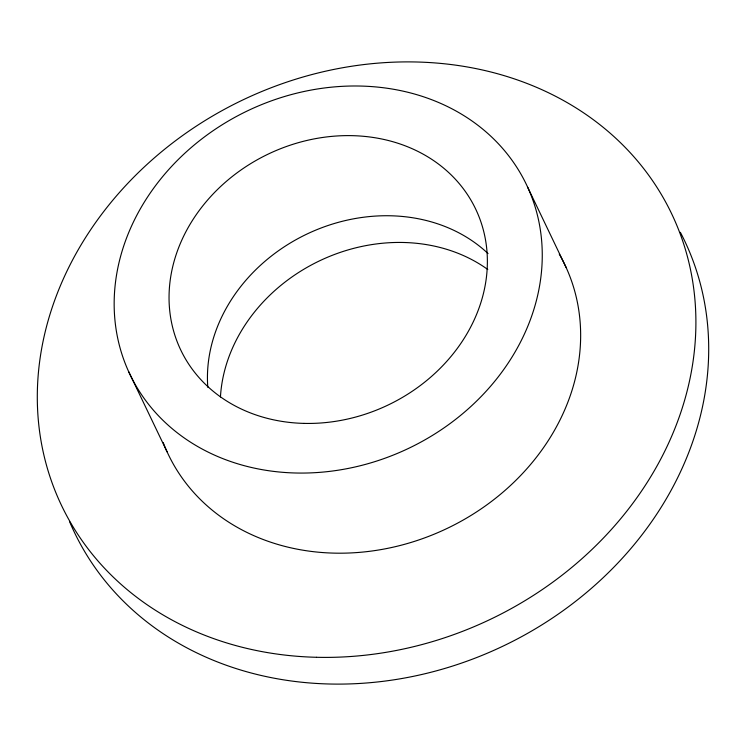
<?xml version="1.0" encoding="UTF-8"?>
<svg xmlns="http://www.w3.org/2000/svg" width="746" height="746" viewBox="0 0 746 746"><rect width="100%" height="100%" fill="white"/><g stroke="black" fill="none" stroke-linecap="round" stroke-linejoin="round"><path stroke-width="1.12" d="M527.711 187.311A219.79 186.994 -25.6 0 1 295.649 473.001A219.79 186.994 -25.6 0 1 161.285 178.275A219.79 186.994 -25.6 0 1 527.711 187.311L566.093 267.422M128.722 371.75L167.104 451.871M559.276 254.153A219.79 186.994 -25.6 0 1 446.761 528.597A219.79 186.994 -25.6 0 1 163.215 442.574M207.798 387.305A163.43 139.045 -25.6 0 1 306.802 234.113A163.43 139.045 -25.6 0 1 488.052 253.584M680.352 232.295A338.134 287.686 -25.6 0 1 502.3 646.465A338.134 287.686 -25.6 0 1 69.714 521.93M220.452 396.947A163.43 139.045 -25.6 0 1 319.642 260.792A163.43 139.045 -25.6 0 1 487.772 269.493M304.004 423.392A163.43 139.045 -25.6 0 0 476.554 210.95A163.43 139.045 -25.6 0 0 204.087 204.236A163.43 139.045 -25.6 0 0 304.004 423.392M316.5 657.291A338.134 287.686 -25.6 0 0 673.517 217.767A338.134 287.686 -25.6 0 0 109.783 203.882A338.134 287.686 -25.6 0 0 316.5 657.291"/></g></svg>
